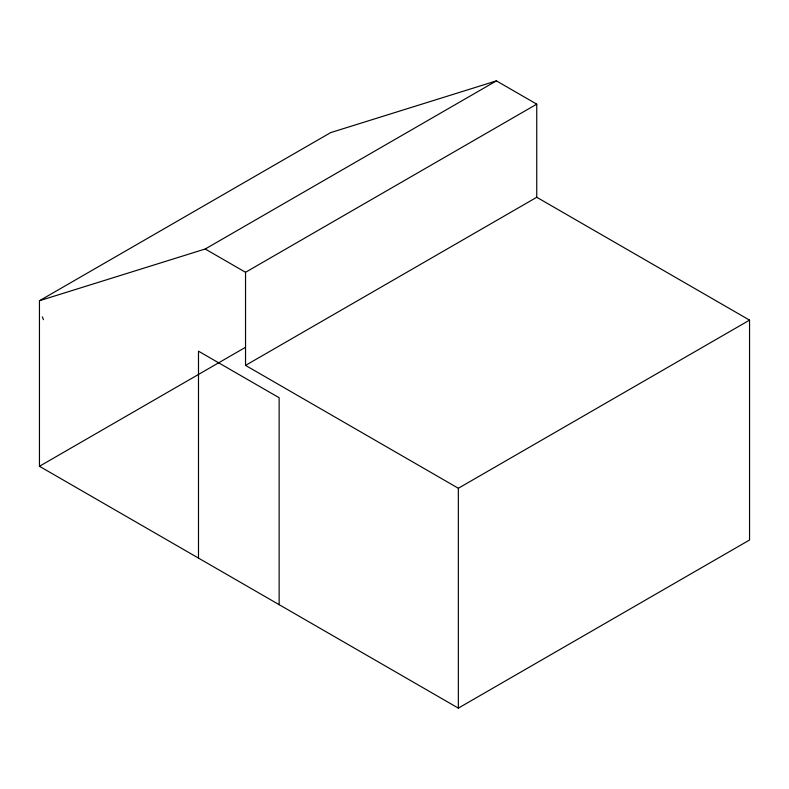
<?xml version="1.0" encoding="UTF-8"?>
<svg xmlns="http://www.w3.org/2000/svg" width="789" height="789" viewBox="0 0 789 789"><rect width="100%" height="100%" fill="white"/><g stroke="black" fill="none" stroke-linecap="round" stroke-linejoin="round"><path stroke-width="1.18" d="M536.747 197.27L749.55 320.137L749.55 540.001L458.34 708.127L39.45 466.279L39.45 300.737L330.66 132.611L496.419 80.873L536.747 104.158L536.747 197.27L245.537 365.396L245.537 272.284L536.747 104.158M39.45 300.737L205.219 248.999L496.419 80.873M39.45 466.279L245.32 347.416M245.537 365.396L458.34 488.263L749.55 320.137M205.219 248.999L245.537 272.284M42.379 316.902L43.434 319.703M458.34 488.263L458.34 708.127M279.138 604.66L279.138 397.735L198.493 351.174L198.493 558.099"/></g></svg>
